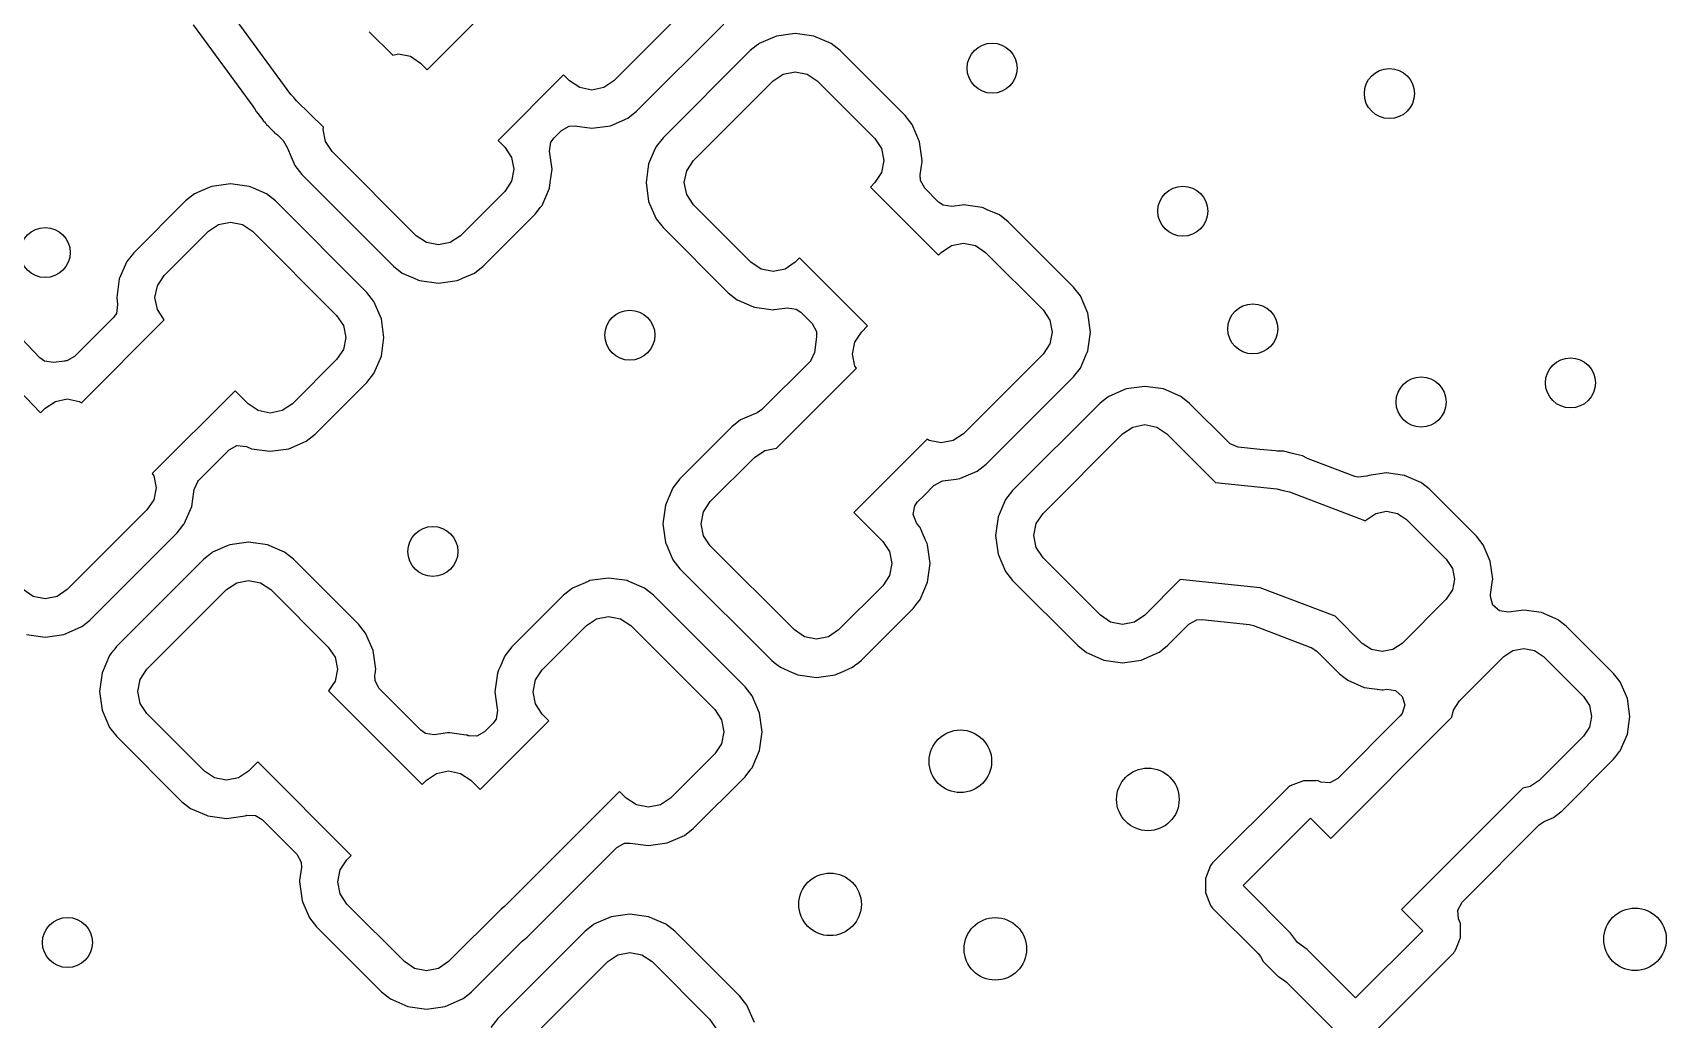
# Model space of a CAD drawing. Extents: x 4.14 to 7.68, y -5.31 to -1.77.
# Drawn here: x 5.203 to 5.717, y -2.299 to -1.989 of the extents above; entities that cross this region are included whole.
import ezdxf

# ---------------------------------------------------------------- set-up
doc = ezdxf.new("R2010")
doc.units = 0
doc.header["$MEASUREMENT"] = 0
doc.layers.add('BLACK', color=7, linetype='CONTINUOUS')

msp = doc.modelspace()

# ---------------------------------------------------------------- linework, layer by layer
at = {"layer": 'BLACK', "linetype": 'CONTINUOUS'}
for p, q in [((5.2843, -2.00831), (5.25963, -1.97463)), ((5.32723, -2.0005), (5.35161, -1.97612)), ((5.411, -1.97895), (5.38595, -2.004)), ((5.25358, -1.98639), (5.27233, -2.01199)), ((5.30891, -1.98861), (5.31642, -1.99588)), ((5.39312, -2.01356), (5.42056, -1.98612)), ((5.44301, -1.98908), (5.43713, -1.98989)), ((5.4489, -1.98989), (5.44301, -1.98908)), ((5.42888, -1.99444), (5.40144, -2.02188)), ((5.43071, -1.99301), (5.42888, -1.99444)), ((5.43143, -1.99244), (5.43071, -1.99301)), ((5.43168, -1.99225), (5.43143, -1.99244)), ((5.43143, -1.99244), (5.43143, -1.99244)), ((5.43713, -1.98989), (5.43168, -1.99225)), ((5.45435, -1.99225), (5.4489, -1.98989)), ((5.45715, -1.99444), (5.45435, -1.99225)), ((5.47763, -2.01492), (5.45715, -1.99444)), ((5.31642, -1.99588), (5.31818, -1.99553)), ((5.31818, -1.99553), (5.32195, -1.99628)), ((5.32195, -1.99628), (5.32514, -1.99841)), ((5.32514, -1.99841), (5.32723, -2.0005)), ((5.37015, -2.00212), (5.3495, -2.02277)), ((5.37203, -2.004), (5.37015, -2.00212)), ((5.37522, -2.00613), (5.37203, -2.004)), ((5.38595, -2.004), (5.38275, -2.00613)), ((5.411, -2.02905), (5.43605, -2.004)), ((5.43605, -2.004), (5.43925, -2.00187)), ((5.43925, -2.00187), (5.44301, -2.00112)), ((5.44301, -2.00112), (5.44678, -2.00187)), ((5.44678, -2.00187), (5.44997, -2.004)), ((5.44997, -2.004), (5.46807, -2.0221)), ((5.28525, -2.00925), (5.2843, -2.00831)), ((5.28605, -2.01032), (5.28525, -2.00925)), ((5.37899, -2.00688), (5.37522, -2.00613)), ((5.38275, -2.00613), (5.37899, -2.00688)), ((5.27233, -2.01199), (5.2728, -2.01263)), ((5.2728, -2.01263), (5.27303, -2.01302)), ((5.27303, -2.01302), (5.27304, -2.01301)), ((5.27304, -2.01301), (5.2732, -2.01326)), ((5.2732, -2.01326), (5.27332, -2.01354)), ((5.27332, -2.01354), (5.27351, -2.01377)), ((5.27351, -2.01377), (5.27503, -2.01568)), ((5.29457, -2.01856), (5.28605, -2.01032)), ((5.39032, -2.01575), (5.39312, -2.01356)), ((5.47982, -2.01772), (5.47763, -2.01492)), ((5.27503, -2.01568), (5.27515, -2.01583)), ((5.27515, -2.01583), (5.27574, -2.01665)), ((5.27574, -2.01665), (5.27584, -2.01676)), ((5.27584, -2.01676), (5.27596, -2.01688)), ((5.27596, -2.01688), (5.27623, -2.01719)), ((5.27623, -2.01719), (5.27652, -2.01756)), ((5.27652, -2.01756), (5.27663, -2.01767)), ((5.27663, -2.01767), (5.27663, -2.01767)), ((5.27663, -2.01767), (5.27723, -2.01824)), ((5.27723, -2.01824), (5.2774, -2.01842)), ((5.2774, -2.01842), (5.27895, -2.02007)), ((5.27895, -2.02007), (5.27895, -2.02007)), ((5.27895, -2.02007), (5.27915, -2.02029)), ((5.27915, -2.02029), (5.2794, -2.02045)), ((5.2794, -2.02045), (5.27963, -2.02064)), ((5.29442, -2.01929), (5.29457, -2.01856)), ((5.29517, -2.02306), (5.29442, -2.01929)), ((5.36713, -2.02188), (5.36942, -2.01959)), ((5.36942, -2.01959), (5.37187, -2.01825)), ((5.37187, -2.01825), (5.3736, -2.01818)), ((5.3736, -2.01818), (5.37899, -2.01892)), ((5.37899, -2.01892), (5.38487, -2.01811)), ((5.38487, -2.01811), (5.39032, -2.01575)), ((5.48218, -2.02317), (5.47982, -2.01772)), ((5.27963, -2.02064), (5.27963, -2.02064)), ((5.27963, -2.02064), (5.28008, -2.021)), ((5.28008, -2.021), (5.28185, -2.02271)), ((5.28185, -2.02271), (5.28316, -2.02491)), ((5.28316, -2.02491), (5.28319, -2.02517)), ((5.28319, -2.02517), (5.28555, -2.03062)), ((5.2973, -2.02625), (5.29517, -2.02306)), ((5.3495, -2.02277), (5.35159, -2.02486)), ((5.35159, -2.02486), (5.35372, -2.02805)), ((5.36572, -2.02606), (5.36613, -2.02329)), ((5.36613, -2.02329), (5.36713, -2.02188)), ((5.39925, -2.02468), (5.39858, -2.02623)), ((5.40144, -2.02188), (5.39925, -2.02468)), ((5.46807, -2.0221), (5.4702, -2.02529)), ((5.4702, -2.02529), (5.47095, -2.02905)), ((5.48299, -2.02905), (5.48218, -2.02317)), ((5.28555, -2.03062), (5.28775, -2.03342)), ((5.32375, -2.0527), (5.2973, -2.02625)), ((5.35372, -2.02805), (5.35447, -2.03182)), ((5.36651, -2.03182), (5.36572, -2.02606)), ((5.39689, -2.03013), (5.39608, -2.03601)), ((5.39721, -2.02939), (5.39689, -2.03013)), ((5.39858, -2.02623), (5.39721, -2.02939)), ((5.40887, -2.03225), (5.411, -2.02905)), ((5.47095, -2.02905), (5.4702, -2.03282)), ((5.48237, -2.03359), (5.48294, -2.02939)), ((5.48294, -2.02939), (5.48299, -2.02905)), ((5.48294, -2.02939), (5.48294, -2.02939)), ((5.28775, -2.03342), (5.31658, -2.06225)), ((5.35372, -2.03558), (5.35159, -2.03878)), ((5.35447, -2.03182), (5.35372, -2.03558)), ((5.36593, -2.03601), (5.36651, -2.03182)), ((5.40812, -2.03601), (5.40887, -2.03225)), ((5.4702, -2.03282), (5.46807, -2.03601)), ((5.48243, -2.03532), (5.48237, -2.03359)), ((5.48377, -2.03777), (5.48243, -2.03532)), ((5.25396, -2.03955), (5.25115, -2.04175)), ((5.25807, -2.03777), (5.25396, -2.03955)), ((5.2591, -2.03733), (5.25807, -2.03777)), ((5.25941, -2.03719), (5.2591, -2.03733)), ((5.2591, -2.03733), (5.2591, -2.03733)), ((5.26529, -2.03639), (5.25941, -2.03719)), ((5.27117, -2.03719), (5.26529, -2.03639)), ((5.27148, -2.03733), (5.27117, -2.03719)), ((5.27251, -2.03777), (5.27148, -2.03733)), ((5.27148, -2.03733), (5.27148, -2.03733)), ((5.27662, -2.03955), (5.27251, -2.03777)), ((5.27942, -2.04175), (5.27662, -2.03955)), ((5.35159, -2.03878), (5.33767, -2.0527)), ((5.36334, -2.04315), (5.3657, -2.0377)), ((5.3657, -2.0377), (5.36593, -2.03601)), ((5.39608, -2.03601), (5.39689, -2.0419)), ((5.40887, -2.03978), (5.40812, -2.03601)), ((5.411, -2.04297), (5.40887, -2.03978)), ((5.46807, -2.03601), (5.46668, -2.03741)), ((5.46668, -2.03741), (5.48809, -2.05882)), ((5.48811, -2.04211), (5.48377, -2.03777)), ((5.25115, -2.04175), (5.23485, -2.05805)), ((5.30825, -2.07058), (5.27942, -2.04175)), ((5.34485, -2.06225), (5.36115, -2.04595)), ((5.36115, -2.04595), (5.36285, -2.04377)), ((5.36285, -2.04377), (5.36315, -2.0434)), ((5.36315, -2.0434), (5.36334, -2.04315)), ((5.36315, -2.0434), (5.36315, -2.0434)), ((5.39689, -2.0419), (5.39925, -2.04735)), ((5.4291, -2.06107), (5.411, -2.04297)), ((5.48953, -2.0431), (5.48811, -2.04211)), ((5.49229, -2.04351), (5.48953, -2.0431)), ((5.49561, -2.04306), (5.49229, -2.04351)), ((5.49595, -2.04301), (5.49561, -2.04306)), ((5.49561, -2.04306), (5.49561, -2.04306)), ((5.50183, -2.04382), (5.49595, -2.04301)), ((5.50214, -2.04395), (5.50183, -2.04382)), ((5.50347, -2.04453), (5.50214, -2.04395)), ((5.50214, -2.04395), (5.50214, -2.04395)), ((5.50728, -2.04618), (5.50347, -2.04453)), ((5.24441, -2.06522), (5.25833, -2.0513)), ((5.25833, -2.0513), (5.26152, -2.04917)), ((5.26152, -2.04917), (5.26529, -2.04842)), ((5.26529, -2.04842), (5.26906, -2.04917)), ((5.26906, -2.04917), (5.27225, -2.0513)), ((5.27225, -2.0513), (5.2987, -2.07775)), ((5.39925, -2.04735), (5.40144, -2.05015)), ((5.40144, -2.05015), (5.42192, -2.07063)), ((5.51008, -2.04837), (5.50728, -2.04618)), ((5.53056, -2.06885), (5.51008, -2.04837)), ((5.32694, -2.05483), (5.32375, -2.0527)), ((5.33071, -2.05558), (5.32694, -2.05483)), ((5.33448, -2.05483), (5.33071, -2.05558)), ((5.33767, -2.0527), (5.33448, -2.05483)), ((5.48899, -2.05793), (5.49218, -2.0558)), ((5.49218, -2.0558), (5.49595, -2.05505)), ((5.49595, -2.05505), (5.49971, -2.0558)), ((5.49971, -2.0558), (5.5029, -2.05793)), ((5.23266, -2.06085), (5.2303, -2.0663)), ((5.23485, -2.05805), (5.23266, -2.06085)), ((5.43229, -2.0632), (5.4291, -2.06107)), ((5.44301, -2.06107), (5.43982, -2.0632)), ((5.44441, -2.05968), (5.44301, -2.06107)), ((5.46582, -2.08109), (5.44441, -2.05968)), ((5.48809, -2.05882), (5.48899, -2.05793)), ((5.5029, -2.05793), (5.521, -2.07603)), ((5.16276, -2.06357), (5.20548, -2.10844)), ((5.2303, -2.0663), (5.22949, -2.07218)), ((5.24228, -2.06842), (5.24441, -2.06522)), ((5.31658, -2.06225), (5.31938, -2.06445)), ((5.31938, -2.06445), (5.32309, -2.06606)), ((5.32309, -2.06606), (5.32443, -2.06664)), ((5.32443, -2.06664), (5.32483, -2.06681)), ((5.33659, -2.06681), (5.33699, -2.06664)), ((5.33699, -2.06664), (5.33833, -2.06606)), ((5.33833, -2.06606), (5.34204, -2.06445)), ((5.34204, -2.06445), (5.34485, -2.06225)), ((5.43605, -2.06395), (5.43229, -2.0632)), ((5.43982, -2.0632), (5.43605, -2.06395)), ((5.24153, -2.07218), (5.24228, -2.06842)), ((5.31045, -2.07338), (5.30825, -2.07058)), ((5.32483, -2.06681), (5.33071, -2.06761)), ((5.33071, -2.06761), (5.33659, -2.06681)), ((5.42192, -2.07063), (5.42472, -2.07282)), ((5.53275, -2.07165), (5.53056, -2.06885)), ((5.53511, -2.0771), (5.53275, -2.07165)), ((5.22979, -2.07436), (5.22938, -2.07713)), ((5.22949, -2.07218), (5.22979, -2.07436)), ((5.24228, -2.07595), (5.24153, -2.07218)), ((5.24441, -2.07914), (5.24228, -2.07595)), ((5.31281, -2.07883), (5.31045, -2.07338)), ((5.42472, -2.07282), (5.426, -2.07338)), ((5.426, -2.07338), (5.4294, -2.07485)), ((5.4294, -2.07485), (5.43017, -2.07518)), ((5.43017, -2.07518), (5.43605, -2.07599)), ((5.43605, -2.07599), (5.43639, -2.07594)), ((5.43639, -2.07594), (5.44059, -2.07537)), ((5.43639, -2.07594), (5.43639, -2.07594)), ((5.44059, -2.07537), (5.44335, -2.07578)), ((5.44335, -2.07578), (5.44477, -2.07677)), ((5.44477, -2.07677), (5.44835, -2.08035)), ((5.521, -2.07603), (5.52313, -2.07922)), ((5.2184, -2.10526), (5.24446, -2.0792)), ((5.22838, -2.07854), (5.22222, -2.08471)), ((5.22938, -2.07713), (5.22838, -2.07854)), ((5.24446, -2.0792), (5.24441, -2.07914)), ((5.2987, -2.07775), (5.30083, -2.08094)), ((5.30083, -2.08094), (5.30158, -2.08471)), ((5.31361, -2.08471), (5.31281, -2.07883)), ((5.44835, -2.08035), (5.44969, -2.0828)), ((5.46393, -2.08299), (5.46582, -2.08109)), ((5.52313, -2.07922), (5.52388, -2.08299)), ((5.53592, -2.08299), (5.53511, -2.0771)), ((5.20532, -2.09112), (5.19741, -2.0828)), ((5.22222, -2.08471), (5.21625, -2.09068)), ((5.30158, -2.08471), (5.30083, -2.08848)), ((5.31281, -2.09059), (5.31361, -2.08471)), ((5.44975, -2.08453), (5.44909, -2.08941)), ((5.44969, -2.0828), (5.44975, -2.08453)), ((5.46105, -2.08995), (5.4618, -2.08618)), ((5.4618, -2.08618), (5.46393, -2.08299)), ((5.52313, -2.08675), (5.521, -2.08995)), ((5.52388, -2.08299), (5.52313, -2.08675)), ((5.53511, -2.08887), (5.53592, -2.08299)), ((5.20682, -2.09219), (5.20532, -2.09112)), ((5.20959, -2.09261), (5.20682, -2.09219)), ((5.21309, -2.09213), (5.20959, -2.09261)), ((5.21341, -2.09209), (5.21309, -2.09213)), ((5.2138, -2.09202), (5.21341, -2.09209)), ((5.21625, -2.09068), (5.2138, -2.09202)), ((5.2987, -2.09167), (5.28478, -2.10559)), ((5.30083, -2.08848), (5.2987, -2.09167)), ((5.31045, -2.09604), (5.31281, -2.09059)), ((5.44768, -2.09225), (5.43255, -2.10738)), ((5.44794, -2.09197), (5.44768, -2.09225)), ((5.44909, -2.08941), (5.44794, -2.09197)), ((5.4618, -2.09371), (5.46105, -2.08995)), ((5.521, -2.08995), (5.49595, -2.115)), ((5.53275, -2.09432), (5.53493, -2.08928)), ((5.53493, -2.08928), (5.53498, -2.08918)), ((5.53498, -2.08918), (5.53511, -2.08887)), ((5.53498, -2.08918), (5.53498, -2.08918)), ((5.30825, -2.09885), (5.31045, -2.09604)), ((5.43712, -2.11954), (5.46226, -2.0944)), ((5.46226, -2.0944), (5.4618, -2.09371)), ((5.50312, -2.12456), (5.53056, -2.09712)), ((5.53056, -2.09712), (5.53275, -2.09432)), ((5.26673, -2.10147), (5.24067, -2.12753)), ((5.27086, -2.10559), (5.26673, -2.10147)), ((5.29195, -2.11515), (5.30825, -2.09885)), ((5.54713, -2.10089), (5.54168, -2.10325)), ((5.55301, -2.10008), (5.54713, -2.10089)), ((5.5589, -2.10089), (5.55301, -2.10008)), ((5.56435, -2.10325), (5.5589, -2.10089)), ((5.20548, -2.10844), (5.20699, -2.10693)), ((5.20699, -2.10693), (5.21018, -2.1048)), ((5.21018, -2.1048), (5.21395, -2.10405)), ((5.21395, -2.10405), (5.21771, -2.1048)), ((5.21771, -2.1048), (5.2184, -2.10526)), ((5.27405, -2.10772), (5.27086, -2.10559)), ((5.27782, -2.10847), (5.27405, -2.10772)), ((5.28158, -2.10772), (5.27782, -2.10847)), ((5.28478, -2.10559), (5.28158, -2.10772)), ((5.43255, -2.10738), (5.43101, -2.10842)), ((5.53888, -2.10544), (5.51144, -2.13288)), ((5.54054, -2.10415), (5.53888, -2.10544)), ((5.54143, -2.10344), (5.54054, -2.10415)), ((5.54168, -2.10325), (5.54143, -2.10344)), ((5.54143, -2.10344), (5.54143, -2.10344)), ((5.56715, -2.10544), (5.56435, -2.10325)), ((5.57947, -2.11777), (5.56715, -2.10544)), ((5.42305, -2.11285), (5.40675, -2.12915)), ((5.42585, -2.11066), (5.42305, -2.11285)), ((5.43101, -2.10842), (5.42585, -2.11066)), ((5.54605, -2.115), (5.54925, -2.11287)), ((5.54925, -2.11287), (5.55301, -2.11212)), ((5.55301, -2.11212), (5.55678, -2.11287)), ((5.55678, -2.11287), (5.55997, -2.115)), ((5.2837, -2.1197), (5.28915, -2.11734)), ((5.28915, -2.11734), (5.29195, -2.11515)), ((5.48453, -2.11667), (5.46147, -2.13973)), ((5.48522, -2.11713), (5.48453, -2.11667)), ((5.48899, -2.11788), (5.48522, -2.11713)), ((5.49275, -2.11713), (5.48899, -2.11788)), ((5.49595, -2.115), (5.49275, -2.11713)), ((5.521, -2.14005), (5.54605, -2.115)), ((5.55997, -2.115), (5.57533, -2.13035)), ((5.57989, -2.11814), (5.57947, -2.11777)), ((5.58247, -2.11919), (5.57989, -2.11814)), ((5.25889, -2.12604), (5.26487, -2.12006)), ((5.26487, -2.12006), (5.26733, -2.11872)), ((5.26733, -2.11872), (5.27035, -2.11902)), ((5.27035, -2.11902), (5.27193, -2.1197)), ((5.27193, -2.1197), (5.27782, -2.12051)), ((5.27782, -2.12051), (5.2837, -2.1197)), ((5.4163, -2.13633), (5.43022, -2.12241)), ((5.43022, -2.12241), (5.43342, -2.12028)), ((5.43342, -2.12028), (5.43712, -2.11954)), ((5.58928, -2.11989), (5.58247, -2.11919)), ((5.59416, -2.1204), (5.58928, -2.11989)), ((5.59466, -2.12042), (5.59416, -2.1204)), ((5.59515, -2.12042), (5.59466, -2.12042)), ((5.59636, -2.12042), (5.59515, -2.12042)), ((5.59665, -2.12049), (5.59636, -2.12042)), ((5.59947, -2.12119), (5.59665, -2.12049)), ((5.59665, -2.12049), (5.59665, -2.12049)), ((5.59951, -2.1212), (5.59947, -2.12119)), ((5.60073, -2.12149), (5.59951, -2.1212)), ((5.60262, -2.12194), (5.60073, -2.12149)), ((5.60398, -2.12264), (5.60262, -2.12194)), ((5.60449, -2.12286), (5.60398, -2.12264)), ((5.60692, -2.12378), (5.60449, -2.12286)), ((5.24067, -2.12753), (5.24113, -2.12822)), ((5.24113, -2.12822), (5.24188, -2.13199)), ((5.25525, -2.12968), (5.25889, -2.12604)), ((5.49487, -2.12911), (5.50032, -2.12675)), ((5.50032, -2.12675), (5.50312, -2.12456)), ((5.61918, -2.12843), (5.60692, -2.12378)), ((5.62014, -2.12869), (5.61918, -2.12843)), ((5.62291, -2.12834), (5.62014, -2.12869)), ((5.62319, -2.12822), (5.62291, -2.12834)), ((5.6235, -2.12809), (5.62319, -2.12822)), ((5.62912, -2.12732), (5.6235, -2.12809)), ((5.63474, -2.12809), (5.62912, -2.12732)), ((5.63994, -2.13034), (5.63474, -2.12809)), ((5.24188, -2.13199), (5.24113, -2.13575)), ((5.25311, -2.13787), (5.25375, -2.13322)), ((5.25375, -2.13322), (5.25384, -2.13252)), ((5.25384, -2.13252), (5.25499, -2.12997)), ((5.25499, -2.12997), (5.25525, -2.12968)), ((5.40455, -2.13196), (5.40219, -2.13741)), ((5.40675, -2.12915), (5.40455, -2.13196)), ((5.48368, -2.13425), (5.48668, -2.13125)), ((5.48668, -2.13125), (5.48913, -2.12991)), ((5.48913, -2.12991), (5.48952, -2.12984)), ((5.48952, -2.12984), (5.4937, -2.12927)), ((5.4937, -2.12927), (5.49487, -2.12911)), ((5.51144, -2.13288), (5.50925, -2.13568)), ((5.57533, -2.13035), (5.59461, -2.13233)), ((5.59461, -2.13233), (5.59658, -2.13286)), ((5.59658, -2.13286), (5.59858, -2.13327)), ((5.59858, -2.13327), (5.62247, -2.14233)), ((5.64019, -2.13053), (5.63994, -2.13034)), ((5.6425, -2.13234), (5.64019, -2.13053)), ((5.64261, -2.13244), (5.6425, -2.13234)), ((5.6425, -2.13234), (5.6425, -2.13234)), ((5.65741, -2.14724), (5.64261, -2.13244)), ((5.24113, -2.13575), (5.239, -2.13895)), ((5.25075, -2.14332), (5.25311, -2.13787)), ((5.40219, -2.13741), (5.40139, -2.14329)), ((5.41417, -2.13952), (5.4163, -2.13633)), ((5.48011, -2.14036), (5.48064, -2.13762)), ((5.48064, -2.13762), (5.48154, -2.13639)), ((5.48154, -2.13639), (5.48368, -2.13425)), ((5.50841, -2.13762), (5.50722, -2.14036)), ((5.50925, -2.13568), (5.50841, -2.13762)), ((5.239, -2.13895), (5.21395, -2.164)), ((5.25004, -2.14423), (5.25056, -2.14357)), ((5.25056, -2.14357), (5.25075, -2.14332)), ((5.25056, -2.14357), (5.25056, -2.14357)), ((5.40139, -2.14329), (5.40219, -2.14917)), ((5.41342, -2.14329), (5.41417, -2.13952)), ((5.41417, -2.14706), (5.41342, -2.14329)), ((5.46147, -2.13973), (5.47059, -2.14886)), ((5.48115, -2.14296), (5.48011, -2.14036)), ((5.48215, -2.14423), (5.48115, -2.14296)), ((5.50689, -2.14113), (5.50608, -2.14701)), ((5.50722, -2.14036), (5.50689, -2.14113)), ((5.51812, -2.14701), (5.51887, -2.14325)), ((5.51887, -2.14325), (5.521, -2.14005)), ((5.62247, -2.14233), (5.62286, -2.14194)), ((5.62286, -2.14194), (5.62573, -2.14002)), ((5.62573, -2.14002), (5.62912, -2.13934)), ((5.62912, -2.13934), (5.63251, -2.14002)), ((5.63251, -2.14002), (5.63538, -2.14194)), ((5.63538, -2.14194), (5.64791, -2.15447)), ((5.22112, -2.17356), (5.24856, -2.14612)), ((5.24856, -2.14612), (5.25004, -2.14423)), ((5.4163, -2.15025), (5.41417, -2.14706)), ((5.47059, -2.14886), (5.47272, -2.15205)), ((5.48234, -2.14448), (5.48215, -2.14423)), ((5.48344, -2.14701), (5.48234, -2.14448)), ((5.48395, -2.1482), (5.48344, -2.14701)), ((5.48451, -2.14948), (5.48395, -2.1482)), ((5.50608, -2.14701), (5.50689, -2.1529)), ((5.51887, -2.15078), (5.51812, -2.14701)), ((5.65951, -2.14991), (5.65741, -2.14724)), ((5.25928, -2.15256), (5.25688, -2.15444)), ((5.25943, -2.15244), (5.25928, -2.15256)), ((5.25968, -2.15225), (5.25943, -2.15244)), ((5.25943, -2.15244), (5.25943, -2.15244)), ((5.26425, -2.15027), (5.25968, -2.15225)), ((5.26482, -2.15002), (5.26425, -2.15027)), ((5.26513, -2.14989), (5.26482, -2.15002)), ((5.26482, -2.15002), (5.26482, -2.15002)), ((5.27101, -2.14908), (5.26513, -2.14989)), ((5.2769, -2.14989), (5.27101, -2.14908)), ((5.27721, -2.15002), (5.2769, -2.14989)), ((5.27838, -2.15053), (5.27721, -2.15002)), ((5.27721, -2.15002), (5.27721, -2.15002)), ((5.28235, -2.15225), (5.27838, -2.15053)), ((5.28515, -2.15444), (5.28235, -2.15225)), ((5.40219, -2.14917), (5.40233, -2.14948)), ((5.40233, -2.14948), (5.40233, -2.14948)), ((5.40233, -2.14948), (5.4024, -2.14966)), ((5.4024, -2.14966), (5.40455, -2.15462)), ((5.44275, -2.1767), (5.4163, -2.15025)), ((5.47272, -2.15205), (5.47347, -2.15582)), ((5.4847, -2.14993), (5.48451, -2.14948)), ((5.48551, -2.15582), (5.4847, -2.14993)), ((5.50689, -2.1529), (5.50925, -2.15835)), ((5.521, -2.15397), (5.51887, -2.15078)), ((5.5391, -2.17207), (5.521, -2.15397)), ((5.66176, -2.15511), (5.65951, -2.14991)), ((5.25688, -2.15444), (5.22944, -2.18188)), ((5.30563, -2.17492), (5.28515, -2.15444)), ((5.40455, -2.15462), (5.40675, -2.15742)), ((5.40675, -2.15742), (5.43558, -2.18625)), ((5.47347, -2.15582), (5.47272, -2.15958)), ((5.4847, -2.1617), (5.48551, -2.15582)), ((5.50925, -2.15835), (5.51144, -2.16115)), ((5.64791, -2.15447), (5.64983, -2.15734)), ((5.64983, -2.15734), (5.65051, -2.16073)), ((5.66253, -2.16073), (5.66176, -2.15511)), ((5.20322, -2.16613), (5.20003, -2.164)), ((5.21395, -2.164), (5.21075, -2.16613)), ((5.239, -2.18905), (5.26405, -2.164)), ((5.26405, -2.164), (5.26725, -2.16187)), ((5.26725, -2.16187), (5.27101, -2.16112)), ((5.27101, -2.16112), (5.27478, -2.16187)), ((5.27478, -2.16187), (5.27797, -2.164)), ((5.27797, -2.164), (5.29607, -2.1821)), ((5.37296, -2.16355), (5.37015, -2.16575)), ((5.37691, -2.16184), (5.37296, -2.16355)), ((5.3781, -2.16133), (5.37691, -2.16184)), ((5.37841, -2.16119), (5.3781, -2.16133)), ((5.3781, -2.16133), (5.3781, -2.16133)), ((5.38429, -2.16039), (5.37841, -2.16119)), ((5.39017, -2.16119), (5.38429, -2.16039)), ((5.39048, -2.16133), (5.39017, -2.16119)), ((5.39167, -2.16184), (5.39048, -2.16133)), ((5.39048, -2.16133), (5.39048, -2.16133)), ((5.39562, -2.16355), (5.39167, -2.16184)), ((5.39842, -2.16575), (5.39562, -2.16355)), ((5.47059, -2.16278), (5.45667, -2.1767)), ((5.47272, -2.15958), (5.47059, -2.16278)), ((5.48234, -2.16715), (5.4847, -2.1617)), ((5.51144, -2.16115), (5.53192, -2.18163)), ((5.56421, -2.16087), (5.55301, -2.17207)), ((5.58934, -2.16346), (5.56421, -2.16087)), ((5.61296, -2.1724), (5.58934, -2.16346)), ((5.64983, -2.16412), (5.64791, -2.16699)), ((5.65051, -2.16073), (5.64983, -2.16412)), ((5.66187, -2.16554), (5.66249, -2.16106)), ((5.66249, -2.16106), (5.66253, -2.16073)), ((5.20699, -2.16688), (5.20322, -2.16613)), ((5.21075, -2.16613), (5.20699, -2.16688)), ((5.37015, -2.16575), (5.35385, -2.18205)), ((5.42725, -2.19458), (5.39842, -2.16575)), ((5.48015, -2.16995), (5.48144, -2.1683)), ((5.48144, -2.1683), (5.48215, -2.1674)), ((5.48215, -2.1674), (5.48234, -2.16715)), ((5.48215, -2.1674), (5.48215, -2.1674)), ((5.64791, -2.16699), (5.63399, -2.18091)), ((5.66183, -2.16618), (5.66187, -2.16554)), ((5.6626, -2.16887), (5.66183, -2.16618)), ((5.6647, -2.17071), (5.6626, -2.16887)), ((5.21857, -2.17556), (5.22027, -2.17422)), ((5.22027, -2.17422), (5.22112, -2.17356)), ((5.37733, -2.1753), (5.38052, -2.17317)), ((5.38052, -2.17317), (5.38429, -2.17242)), ((5.38429, -2.17242), (5.38806, -2.17317)), ((5.38806, -2.17317), (5.39125, -2.1753)), ((5.46385, -2.18625), (5.48015, -2.16995)), ((5.54229, -2.1742), (5.5391, -2.17207)), ((5.54605, -2.17495), (5.54229, -2.1742)), ((5.54982, -2.1742), (5.54605, -2.17495)), ((5.55301, -2.17207), (5.54982, -2.1742)), ((5.56693, -2.17489), (5.56938, -2.17355)), ((5.56938, -2.17355), (5.57094, -2.17346)), ((5.57094, -2.17346), (5.58595, -2.175)), ((5.62147, -2.18091), (5.61296, -2.1724)), ((5.66746, -2.17113), (5.6647, -2.17071)), ((5.67227, -2.17047), (5.66746, -2.17113)), ((5.67789, -2.17124), (5.67227, -2.17047)), ((5.68309, -2.17349), (5.67789, -2.17124)), ((5.68334, -2.17369), (5.68309, -2.17349)), ((5.68565, -2.17549), (5.68334, -2.17369)), ((5.2011, -2.17811), (5.20699, -2.17892)), ((5.20699, -2.17892), (5.21287, -2.17811)), ((5.21287, -2.17811), (5.21832, -2.17575)), ((5.21832, -2.17575), (5.21857, -2.17556)), ((5.30782, -2.17772), (5.30563, -2.17492)), ((5.31018, -2.18317), (5.30782, -2.17772)), ((5.36341, -2.18922), (5.37733, -2.1753)), ((5.39125, -2.1753), (5.4177, -2.20175)), ((5.44594, -2.17883), (5.44275, -2.1767)), ((5.44971, -2.17958), (5.44594, -2.17883)), ((5.45348, -2.17883), (5.44971, -2.17958)), ((5.45667, -2.1767), (5.45348, -2.17883)), ((5.56019, -2.18163), (5.56693, -2.17489)), ((5.58595, -2.175), (5.5872, -2.1753)), ((5.5872, -2.1753), (5.60533, -2.18217)), ((5.68576, -2.17559), (5.68565, -2.17549)), ((5.68565, -2.17549), (5.68565, -2.17549)), ((5.68587, -2.17569), (5.68576, -2.17559)), ((5.69686, -2.18668), (5.68587, -2.17569)), ((5.22725, -2.18468), (5.22489, -2.19013)), ((5.22776, -2.18403), (5.22725, -2.18468)), ((5.22854, -2.18304), (5.22776, -2.18403)), ((5.22944, -2.18188), (5.22854, -2.18304)), ((5.29607, -2.1821), (5.2982, -2.18529)), ((5.31099, -2.18905), (5.31018, -2.18317)), ((5.35166, -2.18485), (5.35018, -2.18825)), ((5.35385, -2.18205), (5.35166, -2.18485)), ((5.53192, -2.18163), (5.53472, -2.18382)), ((5.53472, -2.18382), (5.54017, -2.18618)), ((5.55194, -2.18618), (5.55739, -2.18382)), ((5.55739, -2.18382), (5.55764, -2.18363)), ((5.55764, -2.18363), (5.55855, -2.18291)), ((5.55855, -2.18291), (5.56019, -2.18163)), ((5.60533, -2.18217), (5.60539, -2.18219)), ((5.60539, -2.18219), (5.60714, -2.18332)), ((5.60714, -2.18332), (5.61074, -2.18691)), ((5.62434, -2.18283), (5.62147, -2.18091)), ((5.62773, -2.18351), (5.62434, -2.18283)), ((5.63112, -2.18283), (5.62773, -2.18351)), ((5.63399, -2.18091), (5.63112, -2.18283)), ((5.66601, -2.18509), (5.66888, -2.18317)), ((5.66888, -2.18317), (5.67227, -2.18249)), ((5.67227, -2.18249), (5.67566, -2.18317)), ((5.67566, -2.18317), (5.67853, -2.18509)), ((5.22489, -2.19013), (5.22408, -2.19601)), ((5.23687, -2.19225), (5.239, -2.18905)), ((5.2982, -2.18529), (5.29895, -2.18905)), ((5.29895, -2.18905), (5.2982, -2.19282)), ((5.31079, -2.19051), (5.31099, -2.18905)), ((5.34969, -2.18939), (5.3493, -2.1903)), ((5.35018, -2.18825), (5.34969, -2.18939)), ((5.36128, -2.19242), (5.36341, -2.18922)), ((5.43558, -2.18625), (5.43642, -2.18691)), ((5.43642, -2.18691), (5.43769, -2.18791)), ((5.43769, -2.18791), (5.43838, -2.18845)), ((5.43838, -2.18845), (5.44209, -2.19006)), ((5.44209, -2.19006), (5.44343, -2.19064)), ((5.45599, -2.19064), (5.45733, -2.19006)), ((5.45733, -2.19006), (5.46104, -2.18845)), ((5.46104, -2.18845), (5.46173, -2.18791)), ((5.46173, -2.18791), (5.463, -2.18691)), ((5.463, -2.18691), (5.46385, -2.18625)), ((5.54017, -2.18618), (5.54605, -2.18699)), ((5.54605, -2.18699), (5.55194, -2.18618)), ((5.61074, -2.18691), (5.61424, -2.19041)), ((5.65209, -2.19901), (5.66601, -2.18509)), ((5.67853, -2.18509), (5.69106, -2.19762)), ((5.70056, -2.19039), (5.69686, -2.18668)), ((5.23612, -2.19601), (5.23687, -2.19225)), ((5.2982, -2.19282), (5.29616, -2.19589)), ((5.31073, -2.19095), (5.31079, -2.19051)), ((5.31079, -2.19268), (5.31073, -2.19095)), ((5.31213, -2.19513), (5.31079, -2.19268)), ((5.32523, -2.20823), (5.31213, -2.19513)), ((5.3493, -2.1903), (5.34849, -2.19618)), ((5.36053, -2.19618), (5.36128, -2.19242)), ((5.42945, -2.19738), (5.42725, -2.19458)), ((5.44343, -2.19064), (5.44383, -2.19081)), ((5.44383, -2.19081), (5.44971, -2.19161)), ((5.44971, -2.19161), (5.45559, -2.19081)), ((5.45559, -2.19081), (5.45599, -2.19064)), ((5.61424, -2.19041), (5.61435, -2.19051)), ((5.61435, -2.19051), (5.61435, -2.19051)), ((5.61435, -2.19051), (5.61571, -2.19157)), ((5.61571, -2.19157), (5.61691, -2.19251)), ((5.61691, -2.19251), (5.62211, -2.19476)), ((5.62211, -2.19476), (5.62773, -2.19553)), ((5.70266, -2.19306), (5.70056, -2.19039)), ((5.70491, -2.19826), (5.70266, -2.19306)), ((5.22408, -2.19601), (5.22489, -2.2019)), ((5.23687, -2.19978), (5.23612, -2.19601)), ((5.239, -2.20297), (5.23687, -2.19978)), ((5.29616, -2.19589), (5.32559, -2.22532)), ((5.34849, -2.19618), (5.34923, -2.20154)), ((5.36128, -2.19995), (5.36053, -2.19618)), ((5.36341, -2.20314), (5.36128, -2.19995)), ((5.43181, -2.20283), (5.42945, -2.19738)), ((5.62773, -2.19553), (5.62806, -2.19549)), ((5.62806, -2.19549), (5.62922, -2.19533)), ((5.62806, -2.19549), (5.62806, -2.19549)), ((5.62922, -2.19533), (5.63198, -2.19574)), ((5.63198, -2.19574), (5.63408, -2.19759)), ((5.63485, -2.20028), (5.63405, -2.20295)), ((5.63408, -2.19759), (5.63485, -2.20028)), ((5.65017, -2.20188), (5.65209, -2.19901)), ((5.69106, -2.19762), (5.69298, -2.20049)), ((5.70568, -2.20388), (5.70491, -2.19826)), ((5.22489, -2.2019), (5.22725, -2.20735)), ((5.2571, -2.22107), (5.239, -2.20297)), ((5.34385, -2.22688), (5.3655, -2.20523)), ((5.34887, -2.20471), (5.34787, -2.20612)), ((5.34928, -2.20194), (5.34887, -2.20471)), ((5.34923, -2.20154), (5.34928, -2.20194)), ((5.3655, -2.20523), (5.36341, -2.20314)), ((5.4177, -2.20175), (5.41983, -2.20494)), ((5.41983, -2.20494), (5.42058, -2.20871)), ((5.43261, -2.20871), (5.43181, -2.20283)), ((5.61155, -2.24233), (5.64971, -2.20417)), ((5.6334, -2.20375), (5.61375, -2.2234)), ((5.63405, -2.20295), (5.6334, -2.20375)), ((5.64971, -2.20417), (5.65017, -2.20188)), ((5.69298, -2.20049), (5.69366, -2.20388)), ((5.69366, -2.20388), (5.69298, -2.20727)), ((5.70491, -2.2095), (5.70568, -2.20388)), ((5.22725, -2.20735), (5.22944, -2.21015)), ((5.22944, -2.21015), (5.24992, -2.23063)), ((5.32665, -2.20922), (5.32523, -2.20823)), ((5.32941, -2.20963), (5.32665, -2.20922)), ((5.33361, -2.20906), (5.32941, -2.20963)), ((5.33395, -2.20901), (5.33361, -2.20906)), ((5.33361, -2.20906), (5.33361, -2.20906)), ((5.33428, -2.20906), (5.33395, -2.20901)), ((5.33949, -2.20977), (5.33428, -2.20906)), ((5.33983, -2.20982), (5.33949, -2.20977)), ((5.33949, -2.20977), (5.33949, -2.20977)), ((5.34014, -2.20995), (5.33983, -2.20982)), ((5.3404, -2.21003), (5.34014, -2.20995)), ((5.34279, -2.2101), (5.3404, -2.21003)), ((5.34524, -2.20876), (5.34279, -2.2101)), ((5.34787, -2.20612), (5.34524, -2.20876)), ((5.42058, -2.20871), (5.41983, -2.21248)), ((5.43181, -2.21459), (5.43261, -2.20871)), ((5.69106, -2.21014), (5.67714, -2.22406)), ((5.69298, -2.20727), (5.69106, -2.21014)), ((5.70266, -2.2147), (5.70491, -2.2095)), ((5.4177, -2.21567), (5.40378, -2.22959)), ((5.41983, -2.21248), (5.4177, -2.21567)), ((5.42945, -2.22004), (5.43181, -2.21459)), ((5.7015, -2.21618), (5.70247, -2.21495)), ((5.70247, -2.21495), (5.70266, -2.2147)), ((5.70247, -2.21495), (5.70247, -2.21495)), ((5.27391, -2.21818), (5.27101, -2.22107)), ((5.30332, -2.24759), (5.27391, -2.21818)), ((5.42725, -2.22285), (5.4291, -2.22049)), ((5.4291, -2.22049), (5.42925, -2.22029)), ((5.42925, -2.22029), (5.42945, -2.22004)), ((5.42925, -2.22029), (5.42925, -2.22029)), ((5.68437, -2.23356), (5.70056, -2.21737)), ((5.70056, -2.21737), (5.7015, -2.21618)), ((5.26029, -2.2232), (5.2571, -2.22107)), ((5.26405, -2.22395), (5.26029, -2.2232)), ((5.26782, -2.2232), (5.26405, -2.22395)), ((5.27101, -2.22107), (5.26782, -2.2232)), ((5.32559, -2.22532), (5.32699, -2.22393)), ((5.32699, -2.22393), (5.33018, -2.2218)), ((5.33018, -2.2218), (5.33395, -2.22105)), ((5.33395, -2.22105), (5.33771, -2.2218)), ((5.33771, -2.2218), (5.3409, -2.22393)), ((5.3409, -2.22393), (5.34385, -2.22688)), ((5.41095, -2.23915), (5.42725, -2.22285)), ((5.59883, -2.22569), (5.59803, -2.22632)), ((5.60294, -2.2241), (5.59883, -2.22569)), ((5.60515, -2.2241), (5.60294, -2.2241)), ((5.60689, -2.2241), (5.60515, -2.2241)), ((5.60735, -2.22409), (5.60689, -2.2241)), ((5.60689, -2.2241), (5.60689, -2.2241)), ((5.60777, -2.22426), (5.60735, -2.22409)), ((5.60846, -2.22452), (5.60777, -2.22426)), ((5.60777, -2.22426), (5.60777, -2.22426)), ((5.61129, -2.22474), (5.60846, -2.22452)), ((5.61375, -2.2234), (5.61129, -2.22474)), ((5.67427, -2.22598), (5.67198, -2.22644)), ((5.67714, -2.22406), (5.67427, -2.22598)), ((5.24992, -2.23063), (5.25272, -2.23282)), ((5.38777, -2.2275), (5.35167, -2.2636)), ((5.38986, -2.22959), (5.38777, -2.2275)), ((5.39305, -2.23172), (5.38986, -2.22959)), ((5.40378, -2.22959), (5.40058, -2.23172)), ((5.59803, -2.22632), (5.57439, -2.24996)), ((5.67198, -2.22644), (5.63382, -2.2646)), ((5.25272, -2.23282), (5.25521, -2.2339)), ((5.25521, -2.2339), (5.25775, -2.235)), ((5.25775, -2.235), (5.25817, -2.23518)), ((5.25817, -2.23518), (5.26405, -2.23599)), ((5.26405, -2.23599), (5.26994, -2.23518)), ((5.26994, -2.23518), (5.27025, -2.23505)), ((5.27025, -2.23505), (5.27042, -2.235)), ((5.27042, -2.235), (5.27322, -2.23504)), ((5.27322, -2.23504), (5.27527, -2.23627)), ((5.27527, -2.23627), (5.28623, -2.24723)), ((5.39682, -2.23247), (5.39305, -2.23172)), ((5.40058, -2.23172), (5.39682, -2.23247)), ((5.58399, -2.25709), (5.60515, -2.23593)), ((5.60515, -2.23593), (5.61155, -2.24233)), ((5.67868, -2.23697), (5.6817, -2.23566)), ((5.6817, -2.23566), (5.68394, -2.2339)), ((5.68394, -2.2339), (5.68425, -2.23366)), ((5.68425, -2.23366), (5.68437, -2.23356)), ((5.68425, -2.23366), (5.68425, -2.23366)), ((5.4027, -2.2437), (5.40815, -2.24134)), ((5.40815, -2.24134), (5.41095, -2.23915)), ((5.65288, -2.26228), (5.67714, -2.23801)), ((5.67714, -2.23801), (5.67868, -2.23697)), ((5.35875, -2.27325), (5.38688, -2.24513)), ((5.38688, -2.24513), (5.38933, -2.24379)), ((5.38933, -2.24379), (5.39106, -2.24372)), ((5.39106, -2.24372), (5.39682, -2.24451)), ((5.39682, -2.24451), (5.4027, -2.2437)), ((5.28623, -2.24723), (5.28757, -2.24968)), ((5.28763, -2.25141), (5.28707, -2.25554)), ((5.28757, -2.24968), (5.28763, -2.25141)), ((5.2998, -2.25218), (5.30193, -2.24899)), ((5.30193, -2.24899), (5.30332, -2.24759)), ((5.57374, -2.25078), (5.57216, -2.25489)), ((5.57416, -2.25025), (5.57374, -2.25078)), ((5.5743, -2.25008), (5.57416, -2.25025)), ((5.57439, -2.24996), (5.5743, -2.25008)), ((5.5743, -2.25008), (5.5743, -2.25008)), ((5.28707, -2.25554), (5.28701, -2.25595)), ((5.28701, -2.25595), (5.28782, -2.26183)), ((5.29905, -2.25595), (5.2998, -2.25218)), ((5.2998, -2.25971), (5.29905, -2.25595)), ((5.57216, -2.25489), (5.57216, -2.25535)), ((5.57216, -2.25535), (5.57216, -2.25535)), ((5.57216, -2.25535), (5.57216, -2.25628)), ((5.57216, -2.25628), (5.57216, -2.2593)), ((5.28782, -2.26183), (5.28795, -2.26214)), ((5.30193, -2.2629), (5.2998, -2.25971)), ((5.57216, -2.2593), (5.57375, -2.26341)), ((5.59892, -2.27201), (5.58399, -2.25709)), ((5.28795, -2.26214), (5.28795, -2.26214)), ((5.28795, -2.26214), (5.28807, -2.26241)), ((5.28807, -2.26241), (5.29018, -2.26728)), ((5.32003, -2.281), (5.30193, -2.2629)), ((5.35048, -2.26447), (5.33395, -2.281)), ((5.35167, -2.2636), (5.35048, -2.26447)), ((5.38513, -2.26689), (5.37968, -2.26925)), ((5.39101, -2.26608), (5.38513, -2.26689)), ((5.3969, -2.26689), (5.39101, -2.26608)), ((5.39721, -2.26702), (5.3969, -2.26689)), ((5.39809, -2.2674), (5.39721, -2.26702)), ((5.39721, -2.26702), (5.39721, -2.26702)), ((5.57375, -2.26341), (5.57439, -2.26421)), ((5.57439, -2.26421), (5.58867, -2.27849)), ((5.63382, -2.2646), (5.64051, -2.27128)), ((5.65153, -2.26479), (5.65288, -2.26228)), ((5.65176, -2.26757), (5.65153, -2.26479)), ((5.29018, -2.26728), (5.29237, -2.27008)), ((5.29237, -2.27008), (5.31285, -2.29056)), ((5.37688, -2.27144), (5.34944, -2.29888)), ((5.37932, -2.26953), (5.37688, -2.27144)), ((5.37943, -2.26944), (5.37932, -2.26953)), ((5.37968, -2.26925), (5.37943, -2.26944)), ((5.37943, -2.26944), (5.37943, -2.26944)), ((5.40235, -2.26925), (5.39809, -2.2674)), ((5.40515, -2.27144), (5.40235, -2.26925)), ((5.42563, -2.29192), (5.40515, -2.27144)), ((5.60112, -2.27503), (5.59892, -2.27201)), ((5.64051, -2.27128), (5.61935, -2.29244)), ((5.65234, -2.26907), (5.65176, -2.26757)), ((5.65234, -2.26953), (5.65234, -2.26907)), ((5.65234, -2.273), (5.65234, -2.26953)), ((5.34112, -2.29056), (5.35712, -2.27456)), ((5.35712, -2.27456), (5.35761, -2.27413)), ((5.35761, -2.27413), (5.35862, -2.27335)), ((5.35862, -2.27335), (5.35875, -2.27325)), ((5.60414, -2.27723), (5.60112, -2.27503)), ((5.61935, -2.29244), (5.60414, -2.27723)), ((5.65076, -2.27759), (5.65152, -2.27562)), ((5.65152, -2.27562), (5.65218, -2.2739)), ((5.65218, -2.2739), (5.65234, -2.27348)), ((5.65218, -2.2739), (5.65218, -2.2739)), ((5.65234, -2.27348), (5.65234, -2.273)), ((5.32322, -2.28313), (5.32003, -2.281)), ((5.33395, -2.281), (5.33075, -2.28313)), ((5.359, -2.30605), (5.38405, -2.281)), ((5.38405, -2.281), (5.38725, -2.27887)), ((5.38725, -2.27887), (5.39101, -2.27812)), ((5.39101, -2.27812), (5.39478, -2.27887)), ((5.39478, -2.27887), (5.39797, -2.281)), ((5.39797, -2.281), (5.41607, -2.2991)), ((5.58867, -2.27849), (5.58942, -2.27945)), ((5.58942, -2.27945), (5.5903, -2.28093)), ((5.5903, -2.28093), (5.59051, -2.28114)), ((5.59051, -2.28114), (5.59051, -2.28114)), ((5.59051, -2.28114), (5.59228, -2.28292)), ((5.62647, -2.30205), (5.65012, -2.27841)), ((5.65012, -2.27841), (5.65025, -2.27824)), ((5.65025, -2.27824), (5.65053, -2.27788)), ((5.65053, -2.27788), (5.65076, -2.27759)), ((5.32699, -2.28388), (5.32322, -2.28313)), ((5.33075, -2.28313), (5.32699, -2.28388)), ((5.59228, -2.28292), (5.59499, -2.28567)), ((5.59499, -2.28567), (5.59525, -2.28583)), ((5.59525, -2.28583), (5.5967, -2.28671)), ((5.5967, -2.28671), (5.59761, -2.28744)), ((5.59761, -2.28744), (5.61223, -2.30205)), ((5.31285, -2.29056), (5.31565, -2.29275)), ((5.31565, -2.29275), (5.31735, -2.29349)), ((5.33287, -2.29511), (5.33832, -2.29275)), ((5.33832, -2.29275), (5.33857, -2.29256)), ((5.33857, -2.29256), (5.34028, -2.29121)), ((5.34028, -2.29121), (5.34112, -2.29056)), ((5.42782, -2.29472), (5.42563, -2.29192)), ((5.31735, -2.29349), (5.3202, -2.29472)), ((5.3202, -2.29472), (5.3211, -2.29511)), ((5.3211, -2.29511), (5.32699, -2.29592)), ((5.32699, -2.29592), (5.33287, -2.29511)), ((5.43018, -2.30017), (5.42782, -2.29472)), ((5.34944, -2.29888), (5.34725, -2.30168)), ((5.41607, -2.2991), (5.4182, -2.30229))]:
    msp.add_line(p, q, dxfattribs=at)
at = {"layer": 'BLACK'}
for centre, radius in [((5.505, -2), 0.00787), ((5.63, -2.008), 0.00787), ((5.565, -2.045), 0.00787), ((5.207, -2.058), 0.00787), ((5.391, -2.084), 0.00787), ((5.587, -2.082), 0.00787), ((5.687, -2.099), 0.00787), ((5.64, -2.105), 0.00787), ((5.329, -2.152), 0.00787), ((5.495, -2.218), 0.00984), ((5.554, -2.23), 0.00984), ((5.454, -2.263), 0.00984), ((5.214, -2.275), 0.00787), ((5.506, -2.277), 0.00984), ((5.70732, -2.274), 0.00984)]:
    msp.add_circle(centre, radius, dxfattribs=at)

doc.saveas('drawing.dxf')
